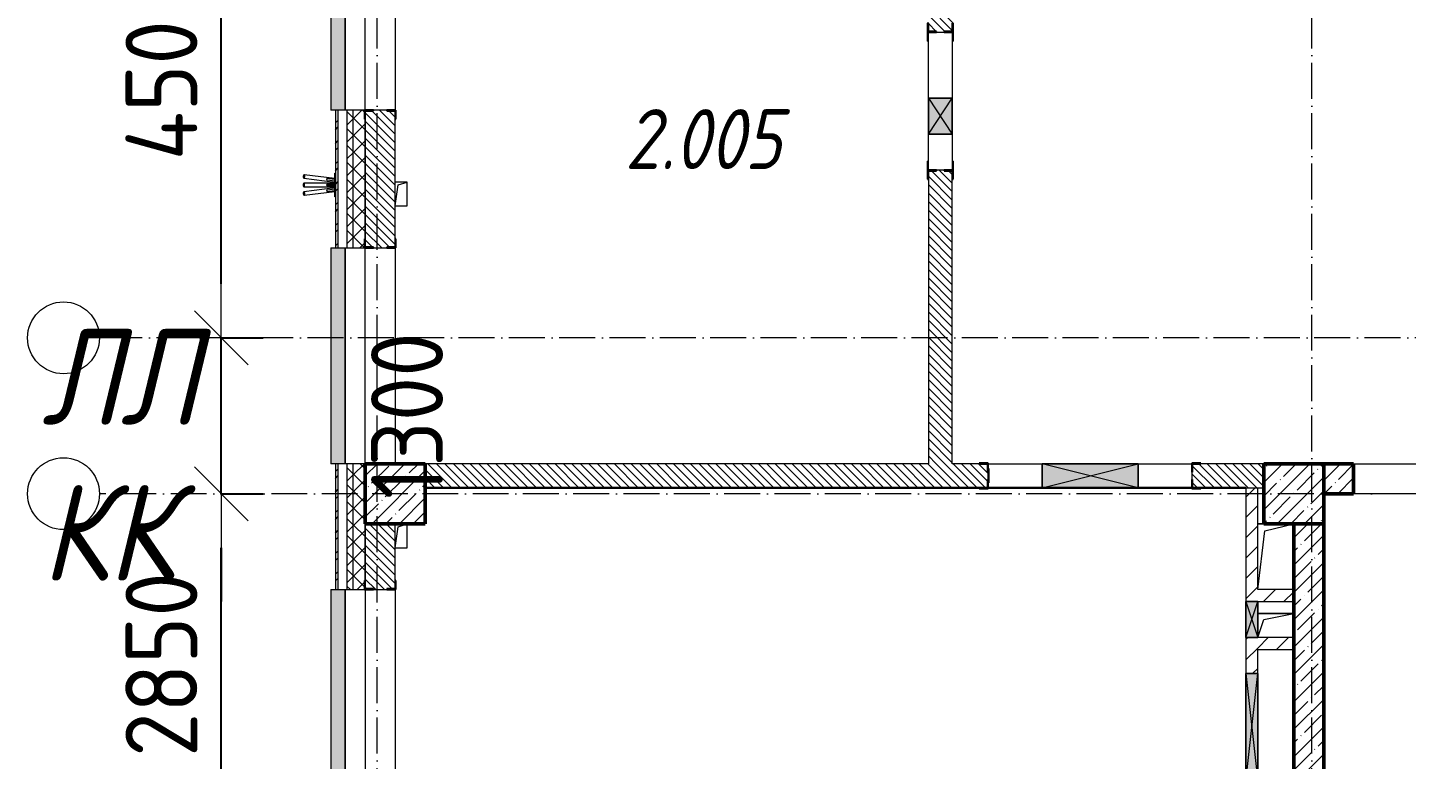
# Model space of a CAD drawing. Header units: millimetres. Extents: x 2294 to 908349, y -83289 to 219220.
# Drawn here: x 2294 to 13804, y 65590 to 71694 of the extents above; entities that cross this region are included whole.
import ezdxf

# ---------------------------------------------------------------- set-up
doc = ezdxf.new("R2010")
doc.units = ezdxf.units.MM
doc.linetypes.add('50_200_ШТРИХ_1Т_ш5_п1_п1_', pattern=[700, 500, -100, 0, -100])
for name, color, linetype, lineweight in [('2.4) ПГП вычит ЖБбалки 0.4 м -', 24, 'Continuous', 30), ('A-____-____-DIMS', 7, 'Continuous', 9), ('A-DETL-GENF-OTLN', 7, 'Continuous', 9), ('A-FLOR-____-OTLN', 7, 'Continuous', 9), ('A-GENM-____-MCUT', 7, 'Continuous', 25), ('A-GENM-____-OTLN', 7, 'Continuous', 9), ('A-GENM-____-OTLN-1', 7, 'Continuous', 25), ('A-GLAZ-____-OTLN', 7, 'Continuous', 9), ('A-WALL-____-MCUT', 7, 'Continuous', 13), ('A-WALL-____-MCUT-1', 7, 'Continuous', 9), ('A-WALL-____-MCUT-2', 7, 'Continuous', 50), ('A-WALL-____-OTLN', 7, 'Continuous', 9), ('A-WALL-____-PATT-1', 7, 'Continuous', 9), ('A-WALL-FNSH-MCUT-1', 7, 'Continuous', 9), ('I-WALL-____-OTLN', 7, 'Continuous', 9), ('S-COLS-____-MCUT', 7, 'Continuous', 50), ('S-COLS-____-OTLN', 7, 'Continuous', 9), ('S-GRID-____-IDEN', 7, 'Continuous', 9), ('S-GRID-____-OTLN-1', 7, '50_200_ШТРИХ_1Т_ш5_п1_п1_', 9), ('Марки помещений', 7, 'Continuous', 9)]:
    doc.layers.add(name, color=color, linetype=linetype, lineweight=lineweight)
doc.layers.add('A-GLAZ-____-OTLN-1', color=7, linetype='Continuous', lineweight=9, true_color=0xc0c0c0)
doc.styles.add('ISOCPEUR_I_2', font='isocpeui.ttf', dxfattribs={"width": 0.85, "height": 2.3})
doc.styles.add('ISOCPEUR_I_9', font='isocpeui.ttf', dxfattribs={"width": 0.9, "height": 250})
doc.styles.add('СПДС', font='isocpeur.ttf', dxfattribs={"width": 0.9})
doc.dimstyles.new('Размера А3', dxfattribs={"dimtxt": 800, "dimasz": 450, "dimexe": 350, "dimexo": 100, "dimgap": 200, "dimtad": 1, "dimdec": 0, "dimrnd": 10, "dimzin": 0, "dimdsep": 46, "dimtxsty": 'СПДС', "dimblk": 'ARROWHEAD_6', "dimcen": 1, "dimclrd": 5, "dimclre": 5, "dimclrt": 5, "dimazin": 0, "dimtfac": 1, "dimtdec": 0, "dimtmove": 2, "dimatfit": 3, "dimfxl": 1, "dimtolj": 1, "dimtzin": 0, "dimarcsym": 0})
pattern_1 = [(135, (7562.787, 6025.276), (-35.35534, -35.35534), [])]
pattern_2 = [(45, (7562.79, 6025.28), (-114.04925, 114.04925), []), (45, (7676.84, 6025.28), (-114.04925, 114.04925), [201.612, -40.322, 3.353, -36.97])]
pattern_3 = [(45, (7562.79, 6025.28), (-84.85281, 84.85281), [])]
pattern_4 = [(45, (7562.79, 6025.28), (-70.71068, 70.71068), []), (135, (7562.79, 6025.28), (-70.71068, -70.71068), [])]

# ---------------------------------------------------------------- blocks, each defined once
blk = doc.blocks.new('BSC_Колонна _Прямоугольная - 500х500-V24-АР1_План отверстий 2 этажа в осях 1-64_Ю-ЯЯ')
at = {"layer": 'S-COLS-____-OTLN'}
h = blk.add_hatch(dxfattribs=at)
h.set_pattern_fill('FP_33', color=256, style=0, pattern_type=2)
h.set_pattern_definition([(45, (2200, -61781.04), (-114.04925, 114.04925), []), (45, (2314.05, -61781.04), (-114.04925, 114.04925), [201.613, -40.323, 3.353, -36.97])])
h.paths.add_polyline_path([(-250, -250), (250, -250), (250, 250), (-250, 250)], flags=0)
at = {"layer": 'S-COLS-____-MCUT'}
for p, q in [((250, 250), (-250, 250)), ((-250, 250), (-250, -250)), ((250, -250), (250, 250)), ((-250, -250), (250, -250))]:
    blk.add_line(p, q, dxfattribs=at)
blk = doc.blocks.new('BSC_Колонна _Прямоугольная - 500х500-V28-АР1_План отверстий 2 этажа в осях 1-64_Ю-ЯЯ')
at = {"layer": 'S-COLS-____-OTLN'}
h = blk.add_hatch(dxfattribs=at)
h.set_pattern_fill('FP_37', color=256, style=0, pattern_type=2)
h.set_pattern_definition([(45, (-5300, -61781.04), (-114.04925, 114.04925), []), (45, (-5185.95, -61781.04), (-114.04925, 114.04925), [201.613, -40.323, 3.353, -36.97])])
h.paths.add_polyline_path([(-250, -250), (250, -250), (250, 250), (-250, 250)], flags=0)
at = {"layer": 'S-COLS-____-MCUT'}
for p, q in [((250, 250), (-250, 250)), ((-250, 250), (-250, -250)), ((250, -250), (250, 250)), ((-250, -250), (250, -250))]:
    blk.add_line(p, q, dxfattribs=at)
blk = doc.blocks.new('Фахверк_СКБ_Уголок - 250_2700-27497298-АР1_План отверстий 2 этажа в осях 1-64_Ю-ЯЯ')
at = {"layer": 'A-GENM-____-MCUT'}
for p, q in [((200, 181), (125, 181)), ((125, 181), (125, 106)), ((131, 106), (131, 175)), ((131, 175), (200, 175)), ((200, 175), (200, 181)), ((125, 106), (131, 106)), ((131, -6), (125, -6)), ((125, -6), (125, -81)), ((125, -81), (200, -81)), ((131, -75), (131, -6)), ((200, -75), (131, -75)), ((200, -81), (200, -75))]:
    blk.add_line(p, q, dxfattribs=at)
blk = doc.blocks.new('154_Стойка_СКБ_Уголок - СМ-2180_200-28268025-АР1_План отверстий 2 этажа в осях 1-64_Ю-ЯЯ')
at = {"layer": 'A-GENM-____-MCUT'}
for p, q in [((125, 156), (125, 81)), ((200, 156), (125, 156)), ((131, 81), (131, 150)), ((131, 150), (200, 150)), ((200, 150), (200, 156)), ((125, 81), (131, 81)), ((131, 19), (125, 19)), ((125, 19), (125, -56)), ((131, -50), (131, 19)), ((125, -56), (200, -56)), ((200, -50), (131, -50)), ((200, -56), (200, -50))]:
    blk.add_line(p, q, dxfattribs=at)
blk = doc.blocks.new('Стойка_Влож_Уголок_Опорный - Уголок-28213941-АР1_План отверстий 2 этажа в осях 1-64_Ю-ЯЯ')
at = {"layer": 'A-GENM-____-OTLN'}
for p, q in [((-212, -6), (-212, 0)), ((0, 0), (0, -6)), ((-212, -75), (-212, -6)), ((-212, -6), (-206, -6)), ((-212, -75), (-206, -75)), ((-6, -6), (0, -6)), ((-6, -75), (0, -75)), ((0, -6), (0, -75))]:
    blk.add_line(p, q, dxfattribs=at)
blk = doc.blocks.new('Фахверк_СКБ_Уголок - 200_3550-28267367-АР1_План отверстий 2 этажа в осях 1-64_Ю-ЯЯ')
at = {"layer": 'A-GENM-____-MCUT'}
for p, q in [((200, 156), (125, 156)), ((125, 156), (125, 81)), ((131, 81), (131, 150)), ((131, 150), (200, 150)), ((200, 150), (200, 156)), ((125, 81), (131, 81)), ((131, 19), (125, 19)), ((125, 19), (125, -56)), ((131, -50), (131, 19)), ((125, -56), (200, -56)), ((200, -50), (131, -50)), ((200, -56), (200, -50))]:
    blk.add_line(p, q, dxfattribs=at)
blk = doc.blocks.new('154_Стойка_СКБ_Уголок - СМ-2480_200-28346303-АР1_План отверстий 2 этажа в осях 1-64_Ю-ЯЯ')
at = {"layer": 'A-GENM-____-MCUT'}
for p, q in [((125, 156), (125, 81)), ((200, 156), (125, 156)), ((131, 81), (131, 150)), ((131, 150), (200, 150)), ((200, 150), (200, 156)), ((125, 81), (131, 81)), ((131, 19), (125, 19)), ((125, 19), (125, -56)), ((131, -50), (131, 19)), ((125, -56), (200, -56)), ((200, -50), (131, -50)), ((200, -56), (200, -50))]:
    blk.add_line(p, q, dxfattribs=at)
blk = doc.blocks.new('Стойка_Влож_Полоса боковая - Полоса-V150-АР1_План отверстий 2 этажа в осях 1-64_Ю-ЯЯ')
at = {"layer": 'A-GENM-____-OTLN'}
for p, q in [((-5, 60), (0, 60)), ((-5, -60), (-5, 60)), ((0, 31), (0, -31)), ((0, -60), (-5, -60))]:
    blk.add_line(p, q, dxfattribs=at)
blk = doc.blocks.new('AR_Отверстие прямоугольное _в плите_ - AR_Отверстие прямоугольное _в плите_-V165-АР1_План отверстий 2 этажа в осях 1-64_Ю-ЯЯ')
at = {"layer": 'A-GENM-____-OTLN'}
for p, q in [((50, 100), (-50, 100)), ((-50, -100), (-25, 75)), ((-25, 75), (50, 100)), ((50, -100), (50, 100)), ((-50, -100), (50, -100))]:
    blk.add_line(p, q, dxfattribs=at)
blk = doc.blocks.new('AR_Отверстие прямоугольное _в плите_ - AR_Отверстие прямоугольное _в плите_-V188-АР1_План отверстий 2 этажа в осях 1-64_Ю-ЯЯ')
at = {"layer": 'A-GENM-____-OTLN'}
for p, q in [((150, 100), (-150, 100)), ((-150, -100), (-100, 50)), ((-100, 50), (150, 100))]:
    blk.add_line(p, q, dxfattribs=at)
blk = doc.blocks.new('AR_Отверстие прямоугольное _в плите_ - AR_Отверстие прямоугольное _в плите_-30552638-АР1_План отверстий 2 этажа в осях 1-64_Ю-ЯЯ')
at = {"layer": 'A-GENM-____-OTLN'}
for p, q in [((-100, 275), (-150, 275)), ((-90, 215), (150, 275)), ((-150, -275), (-90, 215))]:
    blk.add_line(p, q, dxfattribs=at)
blk = doc.blocks.new('Отлив_СКБ - Отлив витража_120_НВФ-31885689-АР1_План отверстий 2 этажа в осях 1-64_Ю-ЯЯ')
at = {"layer": 'A-GLAZ-____-OTLN-1'}
for points in [[(1800, 2), (1800, 120), (0, 120), (0, 2), (737, 2)], [(1800, 0), (1800, 2), (0, 2), (0, 0), (737, 0)]]:
    blk.add_hatch(color=256, dxfattribs=at).paths.add_polyline_path(points, flags=0)
at = {"layer": 'A-GLAZ-____-OTLN'}
for p, q in [((0, 83), (0, 120)), ((1800, 120), (0, 120)), ((1800, 120), (1800, 83)), ((0, 2), (1800, 2)), ((1800, 0), (0, 0))]:
    blk.add_line(p, q, dxfattribs=at)
blk = doc.blocks.new('Указатель_Флаги_По грани - Указатель_Флаги_По грани-31763482-АР1_План отверстий 2 этажа в осях 1-64_Ю-ЯЯ')
at = {"layer": 'A-GENM-____-OTLN'}
for p, q in [((-2705, 64257), (-2705, 64455)), ((-2705, 64455), (-2700, 64455)), ((-2963, 64413), (-2705, 64381)), ((-2705, 64371), (-2963, 64371)), ((-2963, 64341), (-2705, 64341)), ((-2705, 64411), (-2959, 64442)), ((-2769, 64399), (-2705, 64391)), ((-2705, 64361), (-2769, 64361)), ((-2769, 64351), (-2705, 64351)), ((-2705, 64401), (-2768, 64409)), ((-2705, 64331), (-2963, 64299)), ((-2959, 64270), (-2705, 64301)), ((-2705, 64321), (-2769, 64313)), ((-2768, 64303), (-2705, 64311)), ((-2700, 64257), (-2705, 64257))]:
    blk.add_line(p, q, dxfattribs=at)
for centre, major_axis, start_param, end_param in [((-2963, 64356), (0, 15), 4.712389, 7.853982), ((-2963, 64356), (0, 15), 1.570796, 4.712389), ((-2961, 64428), (1.8, 14.9), 1.570796, 4.712389), ((-2961, 64428), (1.8, 14.9), 4.712389, 7.853982), ((-2961, 64285), (-1.8, 14.9), 4.712389, 7.853982), ((-2961, 64285), (-1.8, 14.9), 1.570796, 4.712389)]:
    blk.add_ellipse(centre, major_axis=major_axis, ratio=0.422618, start_param=start_param, end_param=end_param, dxfattribs=at)
for points, knots in [([(-2768, 64409), (-2768, 64409), (-2768, 64409), (-2769, 64409), (-2770, 64409), (-2771, 64408), (-2771, 64408), (-2772, 64406), (-2773, 64405), (-2773, 64404)], [0.5555556, 0.5555556, 0.5555556, 0.5555556, 0.5833333, 0.6111111, 0.6666667, 0.7222222, 0.7777778, 0.8888889, 1, 1, 1, 1]), ([(-2773, 64404), (-2773, 64404), (-2773, 64402), (-2772, 64401), (-2772, 64400), (-2771, 64400), (-2770, 64399), (-2770, 64399), (-2769, 64399), (-2769, 64399)], [0, 0, 0, 0, 0.1111111, 0.2222222, 0.2777778, 0.3333333, 0.3888889, 0.4166667, 0.4444444, 0.4444444, 0.4444444, 0.4444444]), ([(-2769, 64361), (-2769, 64361), (-2770, 64361), (-2770, 64361), (-2770, 64361), (-2771, 64361), (-2771, 64360), (-2772, 64359), (-2773, 64358), (-2773, 64357), (-2773, 64356)], [0.5555556, 0.5555556, 0.5555556, 0.5555556, 0.5833333, 0.6111111, 0.6388889, 0.6666667, 0.7222222, 0.7777778, 0.8888889, 1, 1, 1, 1]), ([(-2773, 64356), (-2773, 64355), (-2773, 64354), (-2772, 64353), (-2772, 64352), (-2771, 64351), (-2770, 64351), (-2770, 64351), (-2769, 64351), (-2769, 64351)], [0, 0, 0, 0, 0.1111111, 0.2222222, 0.2777778, 0.3333333, 0.3888889, 0.4166667, 0.4444444, 0.4444444, 0.4444444, 0.4444444]), ([(-2769, 64313), (-2769, 64313), (-2770, 64313), (-2770, 64313), (-2771, 64313), (-2772, 64312), (-2772, 64311), (-2773, 64310), (-2773, 64308), (-2773, 64308)], [0.5555556, 0.5555556, 0.5555556, 0.5555556, 0.5833333, 0.6111111, 0.6666667, 0.7222222, 0.7777778, 0.8888889, 1, 1, 1, 1]), ([(-2773, 64308), (-2773, 64307), (-2772, 64306), (-2771, 64305), (-2771, 64304), (-2770, 64303), (-2769, 64303), (-2768, 64303), (-2768, 64303), (-2768, 64303)], [0, 0, 0, 0, 0.1111111, 0.2222222, 0.2777778, 0.3333333, 0.3888889, 0.4166667, 0.4444444, 0.4444444, 0.4444444, 0.4444444])]:
    blk.add_open_spline(points, degree=3, knots=knots, dxfattribs=at)
blk = doc.blocks.new('AR_Отверстие прямоугольное _в стене_ - AR_Отверстие прямоугольное _в стене__ОВ-36801996-АР1_План отверстий 2 этажа в осях 1-64_Ю-ЯЯ')
at = {"layer": 'A-GLAZ-____-OTLN'}
blk.add_hatch(color=256, dxfattribs=at).paths.add_polyline_path([(-450, -50), (450, -50), (450, 50), (-450, 50)], flags=0)
at = {"layer": 'A-DETL-GENF-OTLN'}
for p, q in [((-450, -50), (-450, 50)), ((-450, 50), (450, 50)), ((450, 50), (-450, -50)), ((-450, 50), (450, -50)), ((450, 50), (-450, 50)), ((-450, 50), (-450, -50)), ((450, 50), (450, -50)), ((450, -50), (450, 50)), ((450, -50), (-450, -50)), ((-450, -50), (450, -50))]:
    blk.add_line(p, q, dxfattribs=at)
blk = doc.blocks.new('AR_Отверстие прямоугольное _в стене__БезПР - AR_Отверстие прямоугольное _в стене__БезПР-36428461-АР1_План отверстий 2 этажа в осях 1-64_Ю-ЯЯ')
at = {"layer": 'A-GLAZ-____-OTLN'}
blk.add_hatch(color=256, dxfattribs=at).paths.add_polyline_path([(-150, -50), (150, -50), (150, 50), (-150, 50)], flags=0)
at = {"layer": 'A-DETL-GENF-OTLN'}
for p, q in [((-150, -50), (-150, 50)), ((-150, 50), (150, 50)), ((150, 50), (-150, -50)), ((-150, 50), (150, -50)), ((150, 50), (-150, 50)), ((-150, 50), (-150, -50)), ((150, 50), (150, -50)), ((150, -50), (150, 50)), ((150, -50), (-150, -50)), ((-150, -50), (150, -50))]:
    blk.add_line(p, q, dxfattribs=at)
blk = doc.blocks.new('AR_Отверстие прямоугольное _в стене__БезПР - AR_Отверстие прямоугольное _в стене__БезПР-36427769-АР1_План отверстий 2 этажа в осях 1-64_Ю-ЯЯ')
at = {"layer": 'A-GLAZ-____-OTLN'}
blk.add_hatch(color=256, dxfattribs=at).paths.add_polyline_path([(-150, -100), (150, -100), (150, 100), (-150, 100)], flags=0)
at = {"layer": 'A-DETL-GENF-OTLN'}
for p, q in [((-150, -100), (-150, 100)), ((-150, 100), (150, 100)), ((150, 100), (-150, -100)), ((-150, 100), (150, -100)), ((150, 100), (-150, 100)), ((-150, 100), (-150, -100)), ((150, 100), (150, -100)), ((150, -100), (150, 100)), ((150, -100), (-150, -100)), ((-150, -100), (150, -100))]:
    blk.add_line(p, q, dxfattribs=at)
at = {"layer": 'A-GLAZ-____-OTLN'}
blk.add_line((150, 100), (-150, 100), dxfattribs=at)
blk = doc.blocks.new('AR_Отверстие прямоугольное _в стене_ - AR_Отверстие прямоугольное _в стене__ОВ-36799175-АР1_План отверстий 2 этажа в осях 1-64_Ю-ЯЯ')
at = {"layer": 'A-GLAZ-____-OTLN'}
blk.add_hatch(color=256, dxfattribs=at).paths.add_polyline_path([(-400, 100), (-400, -100), (400, -100), (400, 100), (80, 100)], flags=0)
at = {"layer": 'A-DETL-GENF-OTLN'}
for p, q in [((-400, -100), (-400, 100)), ((-400, 100), (400, 100)), ((400, 100), (-400, -100)), ((-400, 100), (400, -100)), ((400, 100), (-400, 100)), ((-400, 100), (-400, -100)), ((400, 100), (400, -100)), ((400, -100), (400, 100)), ((400, -100), (-400, -100)), ((-400, -100), (400, -100))]:
    blk.add_line(p, q, dxfattribs=at)
blk = doc.blocks.new('2floor')
at = {"layer": 'A-WALL-____-PATT-1'}
h = blk.add_hatch(dxfattribs=at)
h.set_pattern_fill('FP_3', color=256, style=0, pattern_type=2)
h.set_pattern_definition([(45, (7562.79, 6025.28), (-85.53659, 85.53659), []), (45, (7619.81, 6025.28), (-85.53659, 85.53659), [])])
h.paths.add_polyline_path([(4863, 60956), (4883, 60956), (4883, 62206), (4863, 62206), (4863, 61635)], flags=0)
h.paths.add_polyline_path([(4883, 64006), (4883, 65206), (4863, 65206), (4863, 64006)], flags=0)
h.paths.add_polyline_path([(4883, 67006), (4883, 68056), (4863, 68056), (4863, 67006)], flags=0)
h.paths.add_polyline_path([(4883, 69856), (4883, 71006), (4863, 71006), (4863, 69856)], flags=0)
h.paths.add_polyline_path([(4883, 72806), (4883, 73876), (4863, 73876), (4863, 72806)], flags=0)
h = blk.add_hatch(dxfattribs=at)
h.set_pattern_fill('FP_1', color=256, style=0, pattern_type=2)
h.set_pattern_definition(pattern_4)
h.paths.add_polyline_path([(4963, 61056), (5013, 61056), (5013, 62206), (4963, 62206), (4963, 61635)], flags=0)
h.paths.add_polyline_path([(4963, 64006), (5013, 64006), (5013, 65206), (4963, 65206), (4963, 64864)], flags=0)
h.paths.add_polyline_path([(4963, 67006), (5013, 67006), (5013, 68056), (4963, 68056)], flags=0)
h.paths.add_polyline_path([(5013, 69856), (5013, 71006), (4963, 71006), (4963, 69856)], flags=0)
h.paths.add_polyline_path([(4963, 72806), (5013, 72806), (5013, 73706), (4963, 73706), (4963, 72936)], flags=0)
h = blk.add_hatch(dxfattribs=at)
h.set_pattern_fill('FP_1', color=256, style=0, pattern_type=2)
h.set_pattern_definition(pattern_4)
h.paths.add_polyline_path([(5013, 61106), (5113, 61106), (5113, 62131), (5107, 62131), (5107, 62206), (5013, 62206), (5013, 61635)], flags=0)
h.paths.add_polyline_path([(5113, 64706), (5113, 65206), (5013, 65206), (5013, 64706)], flags=0)
h.paths.add_polyline_path([(5107, 64006), (5107, 64081), (5113, 64081), (5113, 64706), (5013, 64706), (5013, 64006)], flags=0)
h.paths.add_polyline_path([(5107, 67006), (5107, 67081), (5113, 67081), (5113, 68056), (5013, 68056), (5013, 67006)], flags=0)
h.paths.add_polyline_path([(5107, 69856), (5107, 69931), (5113, 69931), (5113, 70931), (5107, 70931), (5107, 71006), (5013, 71006), (5013, 69856)], flags=0)
h.paths.add_polyline_path([(5013, 72806), (5107, 72806), (5107, 72881), (5113, 72881), (5113, 73706), (5013, 73706), (5013, 72936)], flags=0)
h = blk.add_hatch(dxfattribs=at)
h.set_pattern_fill('FP_6', color=256, style=0, pattern_type=2)
h.set_pattern_definition(pattern_1)
h.paths.add_polyline_path([(10013, 68056), (10013, 70500), (9944, 70500), (9944, 70506), (9882, 70506), (9882, 70500), (9813, 70500), (9813, 68056)], flags=0)
h.paths.add_polyline_path([(9944, 71656), (9944, 71662), (10013, 71662), (10013, 73456), (9813, 73456), (9813, 71662), (9882, 71662), (9882, 71656)], flags=0)
h = blk.add_hatch(dxfattribs=at)
h.set_pattern_fill('FP_6', color=256, style=0, pattern_type=2)
h.set_pattern_definition(pattern_1)
h.paths.add_polyline_path([(5182, 69856), (5294, 69856), (5294, 69862), (5363, 69862), (5363, 71000), (5294, 71000), (5294, 71006), (5182, 71006), (5182, 71000), (5113, 71000), (5113, 69862), (5182, 69862)], flags=0)
h.paths.add_polyline_path([(5294, 72806), (5294, 72812), (5363, 72812), (5363, 73206), (5113, 73206), (5113, 72812), (5182, 72812), (5182, 72806)], flags=0)
h = blk.add_hatch(dxfattribs=at)
h.set_pattern_fill('FP_6', color=256, style=0, pattern_type=2)
h.set_pattern_definition(pattern_1)
h.paths.add_polyline_path([(12019, 67856), (12613, 67856), (12613, 68056), (12019, 68056), (12019, 67987), (12013, 67987), (12013, 67925), (12019, 67925)], flags=0)
h.paths.add_polyline_path([(10307, 67856), (10307, 67925), (10313, 67925), (10313, 67987), (10307, 67987), (10307, 68056), (5613, 68056), (5613, 67856), (10238, 67856)], flags=0)
h = blk.add_hatch(dxfattribs=at)
h.set_pattern_fill('FP_13', color=256, style=0, pattern_type=2)
h.set_pattern_definition(pattern_2)
h.paths.add_polyline_path([(15163, 67806), (15163, 68056), (14963, 68056), (14963, 67806)], flags=0)
h.paths.add_polyline_path([(13113, 67806), (13363, 67806), (13363, 68056), (13113, 68056)], flags=0)
h = blk.add_hatch(dxfattribs=at)
h.set_pattern_fill('FP_4', color=256, style=0, pattern_type=2)
h.set_pattern_definition(pattern_3)
h.paths.add_polyline_path([(12563, 65206), (12563, 65406), (12463, 65406), (12463, 65206)], flags=0)
h.paths.add_polyline_path([(12563, 66306), (12563, 66606), (12463, 66606), (12463, 66306), (12547, 66306)], flags=0)
h.paths.add_polyline_path([(12563, 66906), (12563, 67856), (12463, 67856), (12463, 66906), (12539, 66906)], flags=0)
h = blk.add_hatch(dxfattribs=at)
h.set_pattern_fill('FP_6', color=256, style=0, pattern_type=2)
h.set_pattern_definition(pattern_1)
h.paths.add_polyline_path([(5294, 67006), (5294, 67012), (5363, 67012), (5363, 67556), (5113, 67556), (5113, 67012), (5182, 67012), (5182, 67006)], flags=0)
h = blk.add_hatch(dxfattribs=at)
h.set_pattern_fill('FP_13', color=256, style=0, pattern_type=2)
h.set_pattern_definition(pattern_2)
h.paths.add_polyline_path([(13113, 65206), (13113, 67556), (12863, 67556), (12863, 65206)], flags=0)
h = blk.add_hatch(dxfattribs=at)
h.set_pattern_fill('FP_4', color=256, style=0, pattern_type=2)
h.set_pattern_definition(pattern_3)
h.paths.add_polyline_path([(12863, 66906), (12863, 67006), (12563, 67006), (12563, 66906), (12850, 66906)], flags=0)
h = blk.add_hatch(dxfattribs=at)
h.set_pattern_fill('FP_4', color=256, style=0, pattern_type=2)
h.set_pattern_definition(pattern_3)
h.paths.add_polyline_path([(12863, 66506), (12863, 66606), (12563, 66606), (12563, 66506), (12850, 66506)], flags=0)
at = {"layer": '2.4) ПГП вычит ЖБбалки 0.4 м -'}
blk.add_lwpolyline([(5613, 67856), (12463, 67856)], dxfattribs=at)
at = {"layer": 'A-FLOR-____-OTLN'}
for p, q in [((12563, 67556), (12613, 67556)), ((12563, 66806), (12863, 66806))]:
    blk.add_line(p, q, dxfattribs=at)
at = {"layer": 'A-WALL-____-MCUT'}
for p, q in [((9882, 71656), (9944, 71656)), ((5107, 71006), (4883, 71006)), ((4883, 71006), (4883, 69856)), ((5294, 71006), (5182, 71006)), ((5363, 69931), (5363, 70931)), ((9944, 70506), (9882, 70506)), ((9813, 70431), (9813, 68056)), ((10013, 68056), (10013, 70431)), ((4883, 69856), (5107, 69856)), ((5182, 69856), (5294, 69856)), ((5113, 68056), (4883, 68056)), ((4883, 68056), (4883, 67006)), ((9813, 68056), (5613, 68056)), ((10238, 68056), (10013, 68056)), ((12613, 68056), (12088, 68056)), ((12013, 67987), (12013, 67925)), ((5613, 67856), (10238, 67856)), ((12088, 67856), (12613, 67856)), ((5363, 67081), (5363, 67556)), ((4883, 67006), (5107, 67006)), ((5182, 67006), (5294, 67006))]:
    blk.add_line(p, q, dxfattribs=at)
at = {"layer": 'A-WALL-____-MCUT-1'}
for p, q in [((4963, 69856), (4963, 71006)), ((5013, 69856), (5013, 71006)), ((5113, 70931), (5113, 69931)), ((5113, 69931), (5113, 70931)), ((4963, 67006), (4963, 68056)), ((5013, 67006), (5013, 68056)), ((5113, 67556), (5113, 67081)), ((5113, 67081), (5113, 67556))]:
    blk.add_line(p, q, dxfattribs=at)
at = {"layer": 'A-WALL-____-MCUT-2'}
for p, q in [((13363, 68056), (13113, 68056)), ((13363, 67806), (13363, 68056)), ((13113, 67806), (13363, 67806)), ((12863, 67556), (12863, 65206)), ((13113, 65206), (13113, 67556))]:
    blk.add_line(p, q, dxfattribs=at)
at = {"layer": 'A-WALL-____-OTLN'}
for p, q in [((5113, 71006), (5113, 72806)), ((5363, 72806), (5363, 71006)), ((5113, 68056), (5113, 69856)), ((5363, 69856), (5363, 68056)), ((13363, 68056), (14963, 68056)), ((14963, 67806), (13363, 67806)), ((5113, 67006), (5113, 65206)), ((5363, 67006), (5363, 65206))]:
    blk.add_line(p, q, dxfattribs=at)
at = {"layer": 'A-WALL-FNSH-MCUT-1'}
for p, q in [((4863, 71006), (4863, 69856)), ((4883, 71006), (4863, 71006)), ((4863, 69856), (4883, 69856)), ((4863, 68056), (4863, 67006)), ((4883, 68056), (4863, 68056)), ((12463, 67856), (12463, 66906)), ((12563, 67006), (12563, 67856)), ((4863, 67006), (4883, 67006)), ((12863, 67006), (12563, 67006)), ((12563, 66906), (12863, 66906)), ((12463, 66606), (12463, 66306)), ((12863, 66606), (12563, 66606)), ((12563, 66306), (12563, 66506)), ((12563, 66506), (12863, 66506))]:
    blk.add_line(p, q, dxfattribs=at)
at = {"layer": 'I-WALL-____-OTLN'}
for p, q in [((9813, 71106), (9813, 71656)), ((10013, 71656), (10013, 71106)), ((9813, 70506), (9813, 70806)), ((10013, 70806), (10013, 70506)), ((10313, 68056), (10763, 68056)), ((11563, 68056), (12013, 68056)), ((10763, 67856), (10313, 67856)), ((12013, 67856), (11563, 67856))]:
    blk.add_line(p, q, dxfattribs=at)
at = {"layer": 'A-GENM-____-OTLN'}
for name, p in [('Стойка_Влож_Уголок_Опорный - Уголок-28213941-АР1_План отверстий 2 этажа в осях 1-64_Ю-ЯЯ', (10019, 71656)), ('Указатель_Флаги_По грани - Указатель_Флаги_По грани-31763482-АР1_План отверстий 2 этажа в осях 1-64_Ю-ЯЯ', (7563, 6025)), ('AR_Отверстие прямоугольное _в плите_ - AR_Отверстие прямоугольное _в плите_-V165-АР1_План отверстий 2 этажа в осях 1-64_Ю-ЯЯ', (5413, 70306)), ('AR_Отверстие прямоугольное _в плите_ - AR_Отверстие прямоугольное _в плите_-V165-АР1_План отверстий 2 этажа в осях 1-64_Ю-ЯЯ', (5413, 67456)), ('AR_Отверстие прямоугольное _в плите_ - AR_Отверстие прямоугольное _в плите_-30552638-АР1_План отверстий 2 этажа в осях 1-64_Ю-ЯЯ', (12713, 67281)), ('AR_Отверстие прямоугольное _в плите_ - AR_Отверстие прямоугольное _в плите_-V188-АР1_План отверстий 2 этажа в осях 1-64_Ю-ЯЯ', (12713, 66706))]:
    blk.add_blockref(name, p, dxfattribs=at)
at = {"layer": 'A-GENM-____-OTLN', "rotation": 180}
for name, p in [('Стойка_Влож_Уголок_Опорный - Уголок-28213941-АР1_План отверстий 2 этажа в осях 1-64_Ю-ЯЯ', (9807, 70506)), ('Стойка_Влож_Полоса боковая - Полоса-V150-АР1_План отверстий 2 этажа в осях 1-64_Ю-ЯЯ', (10313, 67956))]:
    blk.add_blockref(name, p, dxfattribs=at)
at = {"layer": 'A-GENM-____-OTLN-1'}
for name, p, rotation in [('154_Стойка_СКБ_Уголок - СМ-2180_200-28268025-АР1_План отверстий 2 этажа в осях 1-64_Ю-ЯЯ', (9963, 71531), 89.99999999999991), ('Фахверк_СКБ_Уголок - 250_2700-27497298-АР1_План отверстий 2 этажа в осях 1-64_Ю-ЯЯ', (5188, 71131), 269.9999999999999), ('154_Стойка_СКБ_Уголок - СМ-2180_200-28268025-АР1_План отверстий 2 этажа в осях 1-64_Ю-ЯЯ', (9863, 70631), 269.9999999999999), ('Фахверк_СКБ_Уголок - 250_2700-27497298-АР1_План отверстий 2 этажа в осях 1-64_Ю-ЯЯ', (5288, 69731), 89.99999999999991), ('154_Стойка_СКБ_Уголок - СМ-2480_200-28346303-АР1_План отверстий 2 этажа в осях 1-64_Ю-ЯЯ', (10438, 68006), 180), ('Фахверк_СКБ_Уголок - 250_2700-27497298-АР1_План отверстий 2 этажа в осях 1-64_Ю-ЯЯ', (5288, 66881), 89.99999999999991)]:
    blk.add_blockref(name, p, dxfattribs=dict(at, rotation=rotation))
blk.add_blockref('Фахверк_СКБ_Уголок - 200_3550-28267367-АР1_План отверстий 2 этажа в осях 1-64_Ю-ЯЯ', (11888, 67906), dxfattribs=at)
at = {"layer": 'A-GLAZ-____-OTLN'}
for name, p, rotation in [('Отлив_СКБ - Отлив витража_120_НВФ-31885689-АР1_План отверстий 2 этажа в осях 1-64_Ю-ЯЯ', (4946, 71006), 90), ('AR_Отверстие прямоугольное _в стене__БезПР - AR_Отверстие прямоугольное _в стене__БезПР-36427769-АР1_План отверстий 2 этажа в осях 1-64_Ю-ЯЯ', (9913, 70956), 89.99999999999991), ('Отлив_СКБ - Отлив витража_120_НВФ-31885689-АР1_План отверстий 2 этажа в осях 1-64_Ю-ЯЯ', (4946, 68056), 90), ('AR_Отверстие прямоугольное _в стене_ - AR_Отверстие прямоугольное _в стене__ОВ-36799175-АР1_План отверстий 2 этажа в осях 1-64_Ю-ЯЯ', (11163, 67956), 180), ('Отлив_СКБ - Отлив витража_120_НВФ-31885689-АР1_План отверстий 2 этажа в осях 1-64_Ю-ЯЯ', (4946, 65206), 90), ('AR_Отверстие прямоугольное _в стене__БезПР - AR_Отверстие прямоугольное _в стене__БезПР-36428461-АР1_План отверстий 2 этажа в осях 1-64_Ю-ЯЯ', (12513, 66756), 90.0000000000001), ('AR_Отверстие прямоугольное _в стене_ - AR_Отверстие прямоугольное _в стене__ОВ-36801996-АР1_План отверстий 2 этажа в осях 1-64_Ю-ЯЯ', (12513, 65856), 90.0000000000001)]:
    blk.add_blockref(name, p, dxfattribs=dict(at, rotation=rotation))
at = {"layer": 'S-COLS-____-OTLN'}
for name, p in [('BSC_Колонна _Прямоугольная - 500х500-V24-АР1_План отверстий 2 этажа в осях 1-64_Ю-ЯЯ', (5363, 67806)), ('BSC_Колонна _Прямоугольная - 500х500-V28-АР1_План отверстий 2 этажа в осях 1-64_Ю-ЯЯ', (12863, 67806))]:
    blk.add_blockref(name, p, dxfattribs=at)
at = {"layer": 'Марки помещений', "insert": (7280, 71014), "char_height": 500, "width": 785.65, "attachment_point": 1, "style": 'ISOCPEUR_I_2'}
blk.add_mtext('2.005', dxfattribs=at)
blk = doc.blocks.new('Ось сетки - Круг_Ø6_00__ISO-2_5_0_9K_-25732049-АР1_План отверстий 3 этажа в осях 1-64_Ю-ЯЯ')
at = {"layer": 'S-GRID-____-IDEN'}
blk.add_circle((0, 0), 3, dxfattribs=at)
blk = doc.blocks.new('ARROWHEAD_6')
at = {"color": 0, "linetype": 'Continuous'}
for p, q in [((-0.5, -0.5), (0.5, 0.5)), ((0, 0), (-1, 0))]:
    blk.add_line(p, q, dxfattribs=at)
blk = doc.blocks.new('*D2743')
at = {"layer": 'A-____-____-DIMS', "color": 0, "lineweight": -2, "transparency": 16777216}
for p, q in [((161926, 67806), (162282, 67806)), ((161932, 65406), (161932, 67356)), ((161926, 64956), (162282, 64956))]:
    blk.add_line(p, q, dxfattribs=at)
at = {"layer": 'Defpoints', "color": 0, "transparency": 16777216}
for p in [(161826, 67806), (161932, 67806), (161826, 64956)]:
    blk.add_point(p, dxfattribs=at)
at = {"layer": 'A-____-____-DIMS', "color": 0, "lineweight": -2, "transparency": 16777216, "xscale": 450, "yscale": 450, "zscale": 450}
for p, rotation in [((161932, 67806), 90), ((161932, 64956), 270)]:
    blk.add_blockref('ARROWHEAD_6', p, dxfattribs=dict(at, rotation=rotation))
at = {"layer": 'A-____-____-DIMS', "color": 0, "transparency": 16777216, "insert": (161432, 66381), "char_height": 600, "attachment_point": 5, "rotation": 90, "style": 'СПДС'}
blk.add_mtext('\\A1;2850', dxfattribs=at)
blk = doc.blocks.new('*D2744')
at = {"layer": 'A-____-____-DIMS', "color": 0, "lineweight": -2, "transparency": 16777216}
for p, q in [((161932, 69556), (161932, 70006)), ((161926, 69106), (162282, 69106)), ((161932, 67806), (161932, 69106)), ((161926, 67806), (162282, 67806)), ((161932, 67356), (161932, 66906))]:
    blk.add_line(p, q, dxfattribs=at)
at = {"layer": 'Defpoints', "color": 0, "transparency": 16777216}
for p in [(161826, 69106), (161932, 69106), (161826, 67806)]:
    blk.add_point(p, dxfattribs=at)
at = {"layer": 'A-____-____-DIMS', "color": 0, "lineweight": -2, "transparency": 16777216, "xscale": 450, "yscale": 450, "zscale": 450}
for p, rotation in [((161932, 69106), 270), ((161932, 67806), 90)]:
    blk.add_blockref('ARROWHEAD_6', p, dxfattribs=dict(at, rotation=rotation))
at = {"layer": 'A-____-____-DIMS', "color": 0, "transparency": 16777216, "insert": (163482, 68456), "char_height": 600, "attachment_point": 5, "rotation": 90, "style": 'СПДС'}
blk.add_mtext('\\A1;1300', dxfattribs=at)
blk = doc.blocks.new('*D2745')
at = {"layer": 'A-____-____-DIMS', "color": 0, "lineweight": -2, "transparency": 16777216}
for p, q in [((161926, 73606), (162282, 73606)), ((161932, 69556), (161932, 73156)), ((161926, 69106), (162282, 69106))]:
    blk.add_line(p, q, dxfattribs=at)
at = {"layer": 'Defpoints', "color": 0, "transparency": 16777216}
for p in [(161826, 73606), (161932, 73606), (161826, 69106)]:
    blk.add_point(p, dxfattribs=at)
at = {"layer": 'A-____-____-DIMS', "color": 0, "lineweight": -2, "transparency": 16777216, "xscale": 450, "yscale": 450, "zscale": 450}
for p, rotation in [((161932, 73606), 90), ((161932, 69106), 270)]:
    blk.add_blockref('ARROWHEAD_6', p, dxfattribs=dict(at, rotation=rotation))
at = {"layer": 'A-____-____-DIMS', "color": 0, "transparency": 16777216, "insert": (161432, 71356), "char_height": 600, "attachment_point": 5, "rotation": 90, "style": 'СПДС'}
blk.add_mtext('\\A1;4500', dxfattribs=at)
blk = doc.blocks.new('3osi')
at = {"layer": 'S-GRID-____-OTLN-1', "color": 251, "ltscale": 0.6, "true_color": 0x636466}
for p, q in [((163233.5, 58916.9), (163233.5, 96918.1)), ((171033.5, 58916.9), (171033.5, 96918.1)), ((269657.9, 69106.3), (160914.7, 69106.3)), ((176512.9, 67806.3), (160914.7, 67806.3))]:
    blk.add_line(p, q, dxfattribs=at)
at = {"layer": 'S-GRID-____-IDEN', "xscale": 99.99999999999993, "yscale": 99.99999999999993, "zscale": 99.99999999999993, "rotation": 89.9999999999998}
for p in [(160614.7, 69106.3), (160614.7, 67806.3)]:
    blk.add_blockref('Ось сетки - Круг_Ø6_00__ISO-2_5_0_9K_-25732049-АР1_План отверстий 3 этажа в осях 1-64_Ю-ЯЯ', p, dxfattribs=at)
at = {"layer": 'S-GRID-____-IDEN', "char_height": 800, "width": 447.342, "attachment_point": 1, "style": 'ISOCPEUR_I_9'}
for s, insert in [('ЛЛ', (160429.7, 69182.4)), ('КК', (160429.7, 67882.4))]:
    blk.add_mtext(s, dxfattribs=dict(at, insert=insert))
at = {"layer": 'A-____-____-DIMS'}
for base, p1, p2, picture, middle in [((161932.1, 73606.3), (161826, 69106.3), (161826, 73606.3), '*D2745', (161432.1, 71356.3)), ((161932.1, 69106.3), (161826, 67806.3), (161826, 69106.3), '*D2744', (163482.1, 68456.3)), ((161932.1, 67806.3), (161826, 64956.3), (161826, 67806.3), '*D2743', (161432.1, 66381.3))]:
    dim = blk.add_linear_dim(base=base, p1=p1, p2=p2, angle=90, dimstyle='Размера А3', override={"dimtxt": 600, "dimclrd": 0, "dimclre": 0, "dimclrt": 0}, dxfattribs=at)
    dim.commit()
    dim.dimension.update_dxf_attribs({"geometry": picture, "text_midpoint": middle})

msp = doc.modelspace()

# ---------------------------------------------------------------- block references
for name, p in [('3osi', (-158020.7, 0)), ('2floor', (0, 0))]:
    msp.add_blockref(name, p)

doc.saveas('drawing.dxf')
